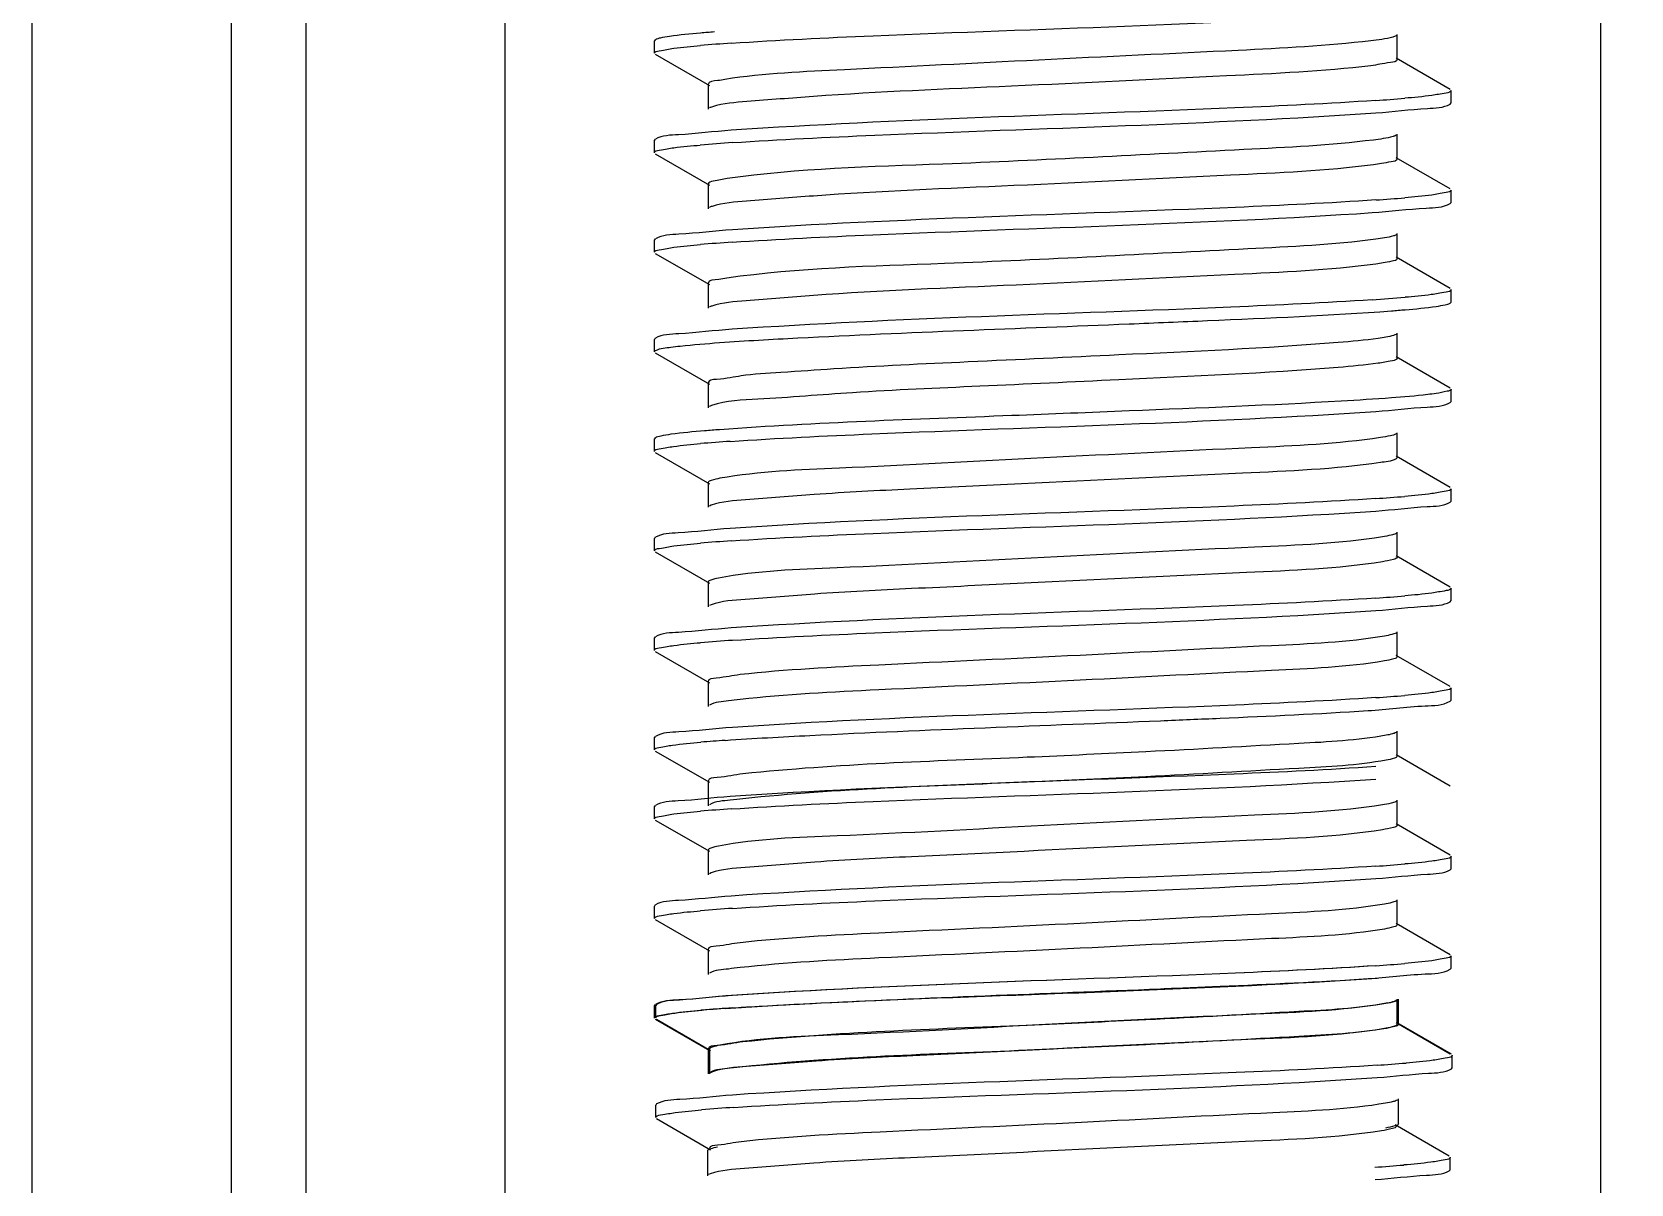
# Model space of a CAD drawing. Extents: x 1031190 to 1725648, y 733081 to 1571294.
# Drawn here: x 1139799.1 to 1140181.5, y 1213530 to 1213805.6 of the extents above; entities that cross this region are included whole.
import ezdxf

# ---------------------------------------------------------------- set-up
doc = ezdxf.new("R2010")
doc.units = 0
doc.header["$LTSCALE"] = 1000
doc.header["$MEASUREMENT"] = 0
doc.styles.get("Standard").update_dxf_attribs({"font": 'gbenor.shx', "bigfont": 'gbcbig.shx'})
doc.dimstyles.get("Standard").update_dxf_attribs({"dimtxt": 0.18, "dimasz": 0.18, "dimexe": 0.18, "dimexo": 0.0625, "dimgap": 0.09, "dimtad": 0, "dimtih": 1, "dimtoh": 1, "dimdec": 4, "dimzin": 0, "dimdsep": 46, "dimtxsty": 'Standard', "dimcen": 0.09, "dimadec": 0, "dimazin": 0, "dimtfac": 1, "dimtdec": 4, "dimtofl": 0, "dimtmove": 0, "dimatfit": 3, "dimfxl": 0, "dimtolj": 1, "dimtzin": 0, "dimarcsym": 0})

msp = doc.modelspace()

# ---------------------------------------------------------------- linework, layer by layer
at = {"linetype": 'Continuous'}
for p, q in [((1139799.13, 1215988.29), (1139799.13, 1211247.26)), ((1139846.75, 1215988.29), (1139846.75, 1211247.26)), ((1139864.61, 1215988.29), (1139864.61, 1211247.26)), ((1139912.24, 1215988.29), (1139912.24, 1211247.26)), ((1140174.18, 1215988.29), (1140174.18, 1211247.26)), ((1140125.57, 1213799.07), (1140125.57, 1213805.02)), ((1139948.18, 1213803.79), (1139947.96, 1213803.53)), ((1139947.96, 1213800.56), (1139947.96, 1213803.53)), ((1139947.96, 1213800.56), (1139947.96, 1213803.53)), ((1139948.18, 1213800.29), (1139961.11, 1213792.81)), ((1140138.24, 1213791.89), (1140125.31, 1213799.37)), ((1139960.85, 1213793.11), (1139960.85, 1213787.16)), ((1140138.24, 1213788.39), (1140138.46, 1213788.65)), ((1140138.46, 1213788.65), (1140138.46, 1213791.63)), ((1140138.46, 1213788.65), (1140138.46, 1213791.63)), ((1140125.57, 1213775.25), (1140125.57, 1213781.21)), ((1139948.18, 1213779.98), (1139947.96, 1213779.72)), ((1139947.96, 1213776.74), (1139947.96, 1213779.72)), ((1139947.96, 1213776.74), (1139947.96, 1213779.72)), ((1139948.18, 1213776.48), (1139961.11, 1213769)), ((1140138.24, 1213768.07), (1140125.31, 1213775.56)), ((1139960.85, 1213769.3), (1139960.85, 1213763.35)), ((1140138.46, 1213764.84), (1140138.46, 1213767.81)), ((1140138.46, 1213764.84), (1140138.46, 1213767.81)), ((1140138.24, 1213764.58), (1140138.46, 1213764.84)), ((1139948.18, 1213756.17), (1139947.96, 1213755.91)), ((1139947.96, 1213752.93), (1139947.96, 1213755.91)), ((1139947.96, 1213752.93), (1139947.96, 1213755.91)), ((1140125.57, 1213751.44), (1140125.57, 1213757.39)), ((1139948.18, 1213752.67), (1139961.11, 1213745.19)), ((1140138.24, 1213744.26), (1140125.31, 1213751.74)), ((1139960.85, 1213745.49), (1139960.85, 1213739.54)), ((1140138.46, 1213741.02), (1140138.46, 1213744)), ((1140138.46, 1213741.02), (1140138.46, 1213744)), ((1140138.24, 1213740.76), (1140138.46, 1213741.02)), ((1139948.18, 1213732.35), (1139947.96, 1213732.09)), ((1139947.96, 1213729.12), (1139947.96, 1213732.09)), ((1139947.96, 1213729.12), (1139947.96, 1213732.09)), ((1140125.57, 1213727.63), (1140125.57, 1213733.58)), ((1139948.18, 1213728.86), (1139961.11, 1213721.37)), ((1140138.24, 1213720.45), (1140125.31, 1213727.93)), ((1139960.85, 1213721.68), (1139960.85, 1213715.72)), ((1140138.46, 1213717.21), (1140138.46, 1213720.19)), ((1140138.46, 1213717.21), (1140138.46, 1213720.19)), ((1140138.24, 1213716.95), (1140138.46, 1213717.21)), ((1139948.18, 1213708.54), (1139947.96, 1213708.28)), ((1139947.96, 1213705.3), (1139947.96, 1213708.28)), ((1139947.96, 1213705.3), (1139947.96, 1213708.28)), ((1140125.57, 1213703.82), (1140125.57, 1213709.77)), ((1139948.18, 1213705.04), (1139961.11, 1213697.56)), ((1140138.24, 1213696.64), (1140125.31, 1213704.12)), ((1139960.85, 1213697.86), (1139960.85, 1213691.91)), ((1140138.24, 1213693.14), (1140138.46, 1213693.4)), ((1140138.46, 1213693.4), (1140138.46, 1213696.37)), ((1140138.46, 1213693.4), (1140138.46, 1213696.37)), ((1139961.57, 1213692.41), (1139961.11, 1213692.21)), ((1140125.57, 1213680), (1140125.57, 1213685.96)), ((1139948.18, 1213684.73), (1139947.96, 1213684.47)), ((1139947.96, 1213681.49), (1139947.96, 1213684.47)), ((1139947.96, 1213681.49), (1139947.96, 1213684.47)), ((1139948.18, 1213681.23), (1139961.11, 1213673.75)), ((1140138.24, 1213672.82), (1140125.31, 1213680.3)), ((1139960.85, 1213674.05), (1139960.85, 1213668.1)), ((1140138.46, 1213669.58), (1140138.46, 1213672.56)), ((1140138.46, 1213669.58), (1140138.46, 1213672.56)), ((1139961.52, 1213668.58), (1139961.11, 1213668.4)), ((1140138.24, 1213669.32), (1140138.46, 1213669.58)), ((1139948.18, 1213660.92), (1139947.96, 1213660.66)), ((1139947.96, 1213657.68), (1139947.96, 1213660.66)), ((1139947.96, 1213657.68), (1139947.96, 1213660.66)), ((1140125.57, 1213656.19), (1140125.57, 1213662.14)), ((1139948.18, 1213657.42), (1139961.11, 1213649.94)), ((1140138.24, 1213649.01), (1140125.31, 1213656.49)), ((1139960.85, 1213650.24), (1139960.85, 1213644.28)), ((1140138.46, 1213645.77), (1140138.46, 1213648.75)), ((1140138.46, 1213645.77), (1140138.46, 1213648.75)), ((1140138.24, 1213645.51), (1140138.46, 1213645.77)), ((1139948.18, 1213637.1), (1139947.96, 1213636.84)), ((1139947.96, 1213633.87), (1139947.96, 1213636.84)), ((1139947.96, 1213633.87), (1139947.96, 1213636.84)), ((1140125.57, 1213632.38), (1140125.57, 1213638.33)), ((1139948.18, 1213633.6), (1139961.11, 1213626.12)), ((1140138.24, 1213625.2), (1140125.31, 1213632.68)), ((1139960.85, 1213626.42), (1139960.85, 1213620.47)), ((1139948.18, 1213620.59), (1139947.96, 1213620.33)), ((1139947.96, 1213617.36), (1139947.96, 1213620.33)), ((1139947.96, 1213617.36), (1139947.96, 1213620.33)), ((1140125.57, 1213615.87), (1140125.57, 1213621.82)), ((1139948.18, 1213617.1), (1139961.11, 1213609.61)), ((1140138.24, 1213608.69), (1140125.31, 1213616.17)), ((1139960.85, 1213609.92), (1139960.85, 1213603.96)), ((1140138.24, 1213605.19), (1140138.46, 1213605.45)), ((1140138.46, 1213605.45), (1140138.46, 1213608.43)), ((1140138.46, 1213605.45), (1140138.46, 1213608.43)), ((1139961.52, 1213604.45), (1139961.11, 1213604.26)), ((1140125.57, 1213592.06), (1140125.57, 1213598.01)), ((1139948.18, 1213596.78), (1139947.96, 1213596.52)), ((1139947.96, 1213593.54), (1139947.96, 1213596.52)), ((1139947.96, 1213593.54), (1139947.96, 1213596.52)), ((1139948.18, 1213593.28), (1139961.11, 1213585.8)), ((1140138.24, 1213584.88), (1140125.31, 1213592.36)), ((1139960.85, 1213586.1), (1139960.85, 1213580.15)), ((1140138.46, 1213581.64), (1140138.46, 1213584.61)), ((1140138.46, 1213581.64), (1140138.46, 1213584.61)), ((1140138.24, 1213581.38), (1140138.46, 1213581.64)), ((1139948.18, 1213572.97), (1139947.96, 1213572.71)), ((1139947.96, 1213569.73), (1139947.96, 1213572.71)), ((1139947.96, 1213569.73), (1139947.96, 1213572.71)), ((1139948.49, 1213572.97), (1139948.27, 1213572.71)), ((1139948.27, 1213569.74), (1139948.27, 1213572.71)), ((1139948.27, 1213569.74), (1139948.27, 1213572.71)), ((1140125.57, 1213568.24), (1140125.57, 1213574.2)), ((1140125.88, 1213568.25), (1140125.88, 1213574.2)), ((1139948.18, 1213569.47), (1139961.11, 1213561.99)), ((1139948.49, 1213569.48), (1139961.42, 1213561.99)), ((1140138.24, 1213561.06), (1140125.31, 1213568.54)), ((1140138.54, 1213561.07), (1140125.62, 1213568.55)), ((1139960.85, 1213562.29), (1139960.85, 1213556.34)), ((1139961.16, 1213562.3), (1139961.16, 1213556.34)), ((1140138.77, 1213557.83), (1140138.77, 1213560.81)), ((1140138.77, 1213557.83), (1140138.77, 1213560.81)), ((1139961.83, 1213556.83), (1139961.42, 1213556.64)), ((1140138.54, 1213557.57), (1140138.77, 1213557.83)), ((1139948.49, 1213549.16), (1139948.27, 1213548.9)), ((1139948.27, 1213545.92), (1139948.27, 1213548.9)), ((1139948.27, 1213545.92), (1139948.27, 1213548.9)), ((1140125.88, 1213544.44), (1140125.88, 1213550.39)), ((1139948.49, 1213545.66), (1139961.42, 1213538.18)), ((1140138.03, 1213536.67), (1140125.11, 1213544.15)), ((1139960.64, 1213537.9), (1139960.64, 1213531.95)), ((1140138.26, 1213533.43), (1140138.26, 1213536.41)), ((1140138.26, 1213533.43), (1140138.26, 1213536.41)), ((1139961.32, 1213532.43), (1139960.9, 1213532.25)), ((1140138.03, 1213533.17), (1140138.26, 1213533.43))]:
    msp.add_line(p, q, dxfattribs=at)
for centre, radius, start, end in [((1139993.82, 1213387.86), 416, 93.7865, 94.8061), ((1140093.08, 1214198.29), 409.95, 273.8297, 274.8033), ((1139994.23, 1213358.89), 421.18, 93.7533, 94.8055), ((1140093.16, 1214173.49), 408.96, 273.8363, 274.8035), ((1139994.07, 1213337.1), 419.14, 93.7658, 94.8061), ((1140091.98, 1214164.49), 423.82, 273.7363, 274.8052), ((1139993.5, 1213296.71), 411.89, 93.8141, 94.8058), ((1140093.07, 1214103.18), 410.09, 273.8288, 274.8033), ((1139993.81, 1213268.95), 415.84, 93.7876, 94.8061), ((1140093.08, 1214079.25), 409.97, 273.8296, 274.8033), ((1139994.22, 1213240), 420.99, 93.7545, 94.8055), ((1140093.15, 1214054.48), 409.01, 273.8359, 274.8035), ((1139991.95, 1213244.64), 392.45, 93.9506, 94.8036), ((1139993.81, 1213204.82), 415.84, 93.7876, 94.8061), ((1140093.08, 1214015.11), 409.97, 273.8296, 274.8033), ((1139994.22, 1213175.87), 420.99, 93.7545, 94.8055), ((1140093.15, 1213990.34), 409.01, 273.8359, 274.8035), ((1139991.95, 1213180.51), 392.45, 93.9506, 94.8036), ((1139994.12, 1213157.2), 415.84, 93.7876, 94.8061), ((1140093.39, 1213967.49), 409.97, 273.8296, 274.8033), ((1139994.53, 1213128.25), 420.99, 93.7545, 94.8055), ((1140092.87, 1213943.09), 409.97, 273.8296, 274.8033)]:
    msp.add_arc(centre, radius, start, end, dxfattribs=at)
for points, knots in [([(1139966.35, 1213802.95), (1139977.65, 1213803.71), (1140029.02, 1213806.18), (1140080.45, 1213807.37), (1140120.46, 1213810.09)], [0, 0, 0, 0, 0.220168, 1, 1, 1, 1]), ([(1139951.58, 1213804.58), (1139950.84, 1213804.47), (1139949.71, 1213804.27), (1139948.55, 1213804), (1139948.19, 1213803.79)], [0, 0, 0, 0, 0.640469, 1, 1, 1, 1]), ([(1139962.31, 1213805.64), (1139961.2, 1213805.56), (1139957.62, 1213805.27), (1139954.04, 1213804.94), (1139951.58, 1213804.58)], [0, 0, 0, 0, 0.308073, 1, 1, 1, 1]), ([(1140125.31, 1213804.72), (1140125.07, 1213804.58), (1140123.09, 1213803.95), (1140121.04, 1213803.74), (1140119.27, 1213803.53)], [0, 0, 0, 0, 0.133548, 1, 1, 1, 1]), ([(1139947.96, 1213800.56), (1139947.96, 1213800.99), (1139950.26, 1213801.27), (1139951.42, 1213801.59), (1139952.58, 1213801.74)], [0, 0, 0, 0, 0.271401, 1, 1, 1, 1]), ([(1140119.27, 1213803.53), (1140108.74, 1213802.26), (1140082.22, 1213800.95), (1140040.25, 1213798.97), (1139999.37, 1213796.85), (1139974.28, 1213795.71), (1139964.83, 1213794.3)], [0, 0, 0, 0, 0.205692, 0.514145, 0.814818, 1, 1, 1, 1]), ([(1140119.27, 1213797.57), (1140107.82, 1213796.2), (1140079.13, 1213794.88), (1140034.73, 1213792.63), (1139996.42, 1213791.12), (1139972.66, 1213789.16), (1139964.5, 1213788.55), (1139961.83, 1213787.75)], [0, 0, 0, 0, 0.219299, 0.545275, 0.845986, 0.946989, 1, 1, 1, 1]), ([(1140125.57, 1213799.07), (1140125.57, 1213798.48), (1140122.39, 1213798.21), (1140120.85, 1213797.76), (1140119.27, 1213797.57)], [0, 0, 0, 0, 0.269573, 1, 1, 1, 1]), ([(1139964.83, 1213794.3), (1139964.25, 1213794.21), (1139963.12, 1213793.89), (1139960.85, 1213793.92), (1139960.85, 1213793.11)], [0, 0, 0, 0, 0.420943, 1, 1, 1, 1]), ([(1140120.46, 1213789.26), (1140109.23, 1213788.49), (1140057.86, 1213786.02), (1140006.43, 1213784.81), (1139966.35, 1213782.11)], [0, 0, 0, 0, 0.218828, 1, 1, 1, 1]), ([(1140138.46, 1213791.63), (1140138.46, 1213791.19), (1140136.17, 1213790.91), (1140135.01, 1213790.59), (1140133.86, 1213790.44)], [0, 0, 0, 0, 0.271495, 1, 1, 1, 1]), ([(1139961.83, 1213787.75), (1139961.69, 1213787.7), (1139961.44, 1213787.62), (1139961.21, 1213787.52), (1139961.11, 1213787.46)], [0, 0, 0, 0, 0.56834, 1, 1, 1, 1]), ([(1139966.66, 1213779.16), (1139977.98, 1213779.91), (1140029.27, 1213782.37), (1140080.61, 1213783.57), (1140120.52, 1213786.28)], [0, 0, 0, 0, 0.220945, 1, 1, 1, 1]), ([(1140120.52, 1213786.28), (1140124.62, 1213786.56), (1140130.37, 1213787.36), (1140136.63, 1213787.47), (1140138.23, 1213788.39)], [0, 0, 0, 0, 0.69025, 1, 1, 1, 1]), ([(1139966.35, 1213782.11), (1139962.14, 1213781.83), (1139956.25, 1213781.01), (1139949.82, 1213780.92), (1139948.19, 1213779.98)], [0, 0, 0, 0, 0.690745, 1, 1, 1, 1]), ([(1139947.96, 1213776.74), (1139947.96, 1213777.18), (1139950.29, 1213777.46), (1139951.47, 1213777.79), (1139952.64, 1213777.94)], [0, 0, 0, 0, 0.27117, 1, 1, 1, 1]), ([(1140119.89, 1213779.79), (1140109.62, 1213778.5), (1140075.22, 1213776.86), (1140023.77, 1213773.95), (1139982.41, 1213772.97), (1139965.35, 1213770.56)], [0, 0, 0, 0, 0.200632, 0.666276, 1, 1, 1, 1]), ([(1140125.31, 1213780.91), (1140125.09, 1213780.78), (1140123.32, 1213780.2), (1140121.47, 1213779.99), (1140119.89, 1213779.79)], [0, 0, 0, 0, 0.136537, 1, 1, 1, 1]), ([(1140119.89, 1213773.84), (1140108.55, 1213772.41), (1140079.83, 1213771.12), (1140035.24, 1213768.82), (1139996.55, 1213767.34), (1139972.59, 1213765.33), (1139964.39, 1213764.74), (1139961.75, 1213763.91)], [0, 0, 0, 0, 0.216257, 0.543315, 0.846143, 0.947493, 1, 1, 1, 1]), ([(1140125.57, 1213775.25), (1140125.57, 1213774.72), (1140122.73, 1213774.41), (1140121.31, 1213774.02), (1140119.89, 1213773.84)], [0, 0, 0, 0, 0.271092, 1, 1, 1, 1]), ([(1139965.35, 1213770.56), (1139964.22, 1213770.4), (1139963.06, 1213770.1), (1139960.85, 1213769.73), (1139960.85, 1213769.3)], [0, 0, 0, 0, 0.724965, 1, 1, 1, 1]), ([(1140138.46, 1213767.81), (1140138.46, 1213767.38), (1140136.18, 1213767.09), (1140135.03, 1213766.78), (1140133.88, 1213766.63)], [0, 0, 0, 0, 0.271553, 1, 1, 1, 1]), ([(1139961.75, 1213763.91), (1139961.62, 1213763.87), (1139961.41, 1213763.79), (1139961.2, 1213763.7), (1139961.11, 1213763.65)], [0, 0, 0, 0, 0.563561, 1, 1, 1, 1]), ([(1139966.54, 1213755.34), (1139977.74, 1213756.09), (1140028.76, 1213758.54), (1140079.83, 1213759.76), (1140119.6, 1213762.41)], [0, 0, 0, 0, 0.219727, 1, 1, 1, 1]), ([(1140120.52, 1213765.45), (1140109.33, 1213764.69), (1140058.05, 1213762.21), (1140006.7, 1213761), (1139966.66, 1213758.32)], [0, 0, 0, 0, 0.21838, 1, 1, 1, 1]), ([(1140119.6, 1213762.41), (1140123.91, 1213762.7), (1140129.96, 1213763.53), (1140136.56, 1213763.61), (1140138.23, 1213764.58)], [0, 0, 0, 0, 0.691188, 1, 1, 1, 1]), ([(1139966.66, 1213758.32), (1139962.38, 1213758.04), (1139956.39, 1213757.21), (1139949.85, 1213757.12), (1139948.19, 1213756.17)], [0, 0, 0, 0, 0.691048, 1, 1, 1, 1]), ([(1140120.48, 1213756.05), (1140110.34, 1213754.71), (1140075.88, 1213753.11), (1140024.22, 1213750.13), (1139982.49, 1213749.19), (1139965.27, 1213746.74)], [0, 0, 0, 0, 0.197296, 0.66439, 1, 1, 1, 1]), ([(1140125.31, 1213757.09), (1140125.11, 1213756.98), (1140123.53, 1213756.44), (1140121.89, 1213756.24), (1140120.48, 1213756.05)], [0, 0, 0, 0, 0.139781, 1, 1, 1, 1]), ([(1139947.96, 1213752.93), (1139947.96, 1213753.37), (1139950.28, 1213753.65), (1139951.44, 1213753.97), (1139952.61, 1213754.12)], [0, 0, 0, 0, 0.27128, 1, 1, 1, 1]), ([(1140125.57, 1213751.44), (1140125.57, 1213750.96), (1140123.05, 1213750.62), (1140121.76, 1213750.27), (1140120.48, 1213750.1)], [0, 0, 0, 0, 0.272864, 1, 1, 1, 1]), ([(1139965.27, 1213746.74), (1139964.63, 1213746.64), (1139963.38, 1213746.29), (1139960.85, 1213746.38), (1139960.85, 1213745.49)], [0, 0, 0, 0, 0.421903, 1, 1, 1, 1]), ([(1140120.48, 1213750.1), (1140109.27, 1213748.61), (1140080.54, 1213747.37), (1140035.77, 1213745.02), (1139996.71, 1213743.56), (1139972.56, 1213741.5), (1139964.31, 1213740.93), (1139961.68, 1213740.07)], [0, 0, 0, 0, 0.213061, 0.541106, 0.846102, 0.947882, 1, 1, 1, 1]), ([(1140138.46, 1213744), (1140138.46, 1213743.56), (1140136.11, 1213743.28), (1140134.93, 1213742.95), (1140133.74, 1213742.8)], [0, 0, 0, 0, 0.271064, 1, 1, 1, 1]), ([(1139961.68, 1213740.07), (1139961.57, 1213740.04), (1139961.37, 1213739.97), (1139961.19, 1213739.88), (1139961.11, 1213739.84)], [0, 0, 0, 0, 0.559243, 1, 1, 1, 1]), ([(1140119.6, 1213741.57), (1140108.35, 1213740.82), (1140057.33, 1213738.38), (1140006.26, 1213737.16), (1139966.54, 1213734.5)], [0, 0, 0, 0, 0.220644, 1, 1, 1, 1]), ([(1140061.53, 1213735.8), (1140067.76, 1213736.06), (1140088.66, 1213736.94), (1140109.55, 1213737.82), (1140124.19, 1213738.92)], [0, 0, 0, 0, 0.298277, 1, 1, 1, 1]), ([(1140124.19, 1213738.92), (1140125.29, 1213739.01), (1140128.88, 1213739.29), (1140132.46, 1213739.62), (1140134.92, 1213739.99)], [0, 0, 0, 0, 0.308788, 1, 1, 1, 1]), ([(1140134.92, 1213739.99), (1140135.64, 1213740.09), (1140136.75, 1213740.29), (1140137.88, 1213740.56), (1140138.23, 1213740.76)], [0, 0, 0, 0, 0.639507, 1, 1, 1, 1]), ([(1139963.55, 1213731.32), (1139969.78, 1213731.77), (1140002.43, 1213733.59), (1140035.1, 1213734.73), (1140061.53, 1213735.8)], [0, 0, 0, 0, 0.190978, 1, 1, 1, 1]), ([(1139966.54, 1213734.5), (1139962.29, 1213734.22), (1139956.34, 1213733.39), (1139949.84, 1213733.3), (1139948.19, 1213732.35)], [0, 0, 0, 0, 0.690938, 1, 1, 1, 1]), ([(1139951.93, 1213730.21), (1139952.66, 1213730.32), (1139956.53, 1213730.78), (1139960.41, 1213731.09), (1139963.55, 1213731.32)], [0, 0, 0, 0, 0.191282, 1, 1, 1, 1]), ([(1140121.04, 1213732.32), (1140117.85, 1213731.87), (1140097.21, 1213730.05), (1140076.53, 1213729.18), (1140059.05, 1213728.36)], [0, 0, 0, 0, 0.155236, 1, 1, 1, 1]), ([(1140125.31, 1213733.28), (1140125.13, 1213733.18), (1140123.74, 1213732.68), (1140122.28, 1213732.49), (1140121.04, 1213732.32)], [0, 0, 0, 0, 0.143278, 1, 1, 1, 1]), ([(1139947.96, 1213729.12), (1139947.96, 1213729.24), (1139949.37, 1213730.13), (1139950.67, 1213730.04), (1139951.93, 1213730.21)], [0, 0, 0, 0, 0.088833, 1, 1, 1, 1]), ([(1140059.05, 1213728.36), (1140047.04, 1213727.8), (1140024.38, 1213726.75), (1139997.2, 1213725.5), (1139979.47, 1213724.23), (1139969.45, 1213723.67), (1139964.84, 1213722.57), (1139960.84, 1213722.4), (1139960.85, 1213721.68)], [0, 0, 0, 0, 0.365862, 0.692448, 0.821022, 0.917724, 0.97803, 1, 1, 1, 1]), ([(1140125.57, 1213727.63), (1140125.57, 1213727.19), (1140123.35, 1213726.83), (1140122.18, 1213726.53), (1140121.04, 1213726.37)], [0, 0, 0, 0, 0.274842, 1, 1, 1, 1]), ([(1140121.04, 1213726.37), (1140117.85, 1213725.92), (1140097.21, 1213724.1), (1140076.53, 1213723.23), (1140059.05, 1213722.41)], [0, 0, 0, 0, 0.155236, 1, 1, 1, 1]), ([(1140059.05, 1213722.41), (1140047.96, 1213721.89), (1140026.73, 1213720.88), (1139997.88, 1213719.68), (1139976.63, 1213717.88), (1139965.16, 1213717.43), (1139961.62, 1213716.24)], [0, 0, 0, 0, 0.341185, 0.653122, 0.885228, 1, 1, 1, 1]), ([(1140138.46, 1213720.19), (1140138.46, 1213719.84), (1140136.74, 1213719.51), (1140135.81, 1213719.28), (1140134.92, 1213719.15)], [0, 0, 0, 0, 0.27614, 1, 1, 1, 1]), ([(1139961.62, 1213716.24), (1139961.52, 1213716.21), (1139961.35, 1213716.14), (1139961.18, 1213716.06), (1139961.11, 1213716.02)], [0, 0, 0, 0, 0.555338, 1, 1, 1, 1]), ([(1140124.19, 1213718.09), (1140120.2, 1213717.78), (1140099.33, 1213716.49), (1140078.44, 1213715.65), (1140061.53, 1213714.97)], [0, 0, 0, 0, 0.190944, 1, 1, 1, 1]), ([(1140120.45, 1213714.84), (1140124.57, 1213715.12), (1140130.34, 1213715.92), (1140136.63, 1213716.03), (1140138.23, 1213716.95)], [0, 0, 0, 0, 0.690319, 1, 1, 1, 1]), ([(1140134.92, 1213719.15), (1140134.24, 1213719.05), (1140130.67, 1213718.6), (1140127.09, 1213718.3), (1140124.19, 1213718.09)], [0, 0, 0, 0, 0.190097, 1, 1, 1, 1]), ([(1140061.53, 1213714.97), (1140052.18, 1213714.59), (1140019.51, 1213713.26), (1139986.82, 1213712.17), (1139963.55, 1213710.48)], [0, 0, 0, 0, 0.286355, 1, 1, 1, 1]), ([(1139966.1, 1213707.68), (1139977.38, 1213708.45), (1140028.83, 1213710.92), (1140080.35, 1213712.12), (1140120.45, 1213714.84)], [0, 0, 0, 0, 0.219568, 1, 1, 1, 1]), ([(1139951.93, 1213709.38), (1139951.11, 1213709.26), (1139949.86, 1213709.05), (1139948.58, 1213708.77), (1139948.19, 1213708.54)], [0, 0, 0, 0, 0.644209, 1, 1, 1, 1]), ([(1139963.55, 1213710.48), (1139962.36, 1213710.39), (1139958.48, 1213710.09), (1139954.6, 1213709.75), (1139951.93, 1213709.38)], [0, 0, 0, 0, 0.307497, 1, 1, 1, 1]), ([(1140121.56, 1213708.58), (1140111.38, 1213707.06), (1140084.46, 1213705.9), (1140041.33, 1213703.77), (1139999, 1213701.46), (1139973.05, 1213700.53), (1139963.64, 1213698.85)], [0, 0, 0, 0, 0.195167, 0.509727, 0.818873, 1, 1, 1, 1]), ([(1140125.31, 1213709.47), (1140124.91, 1213709.24), (1140123.63, 1213708.93), (1140122.37, 1213708.7), (1140121.56, 1213708.58)], [0, 0, 0, 0, 0.361658, 1, 1, 1, 1]), ([(1139947.96, 1213705.3), (1139947.96, 1213705.74), (1139950.23, 1213706.02), (1139951.39, 1213706.33), (1139952.53, 1213706.48)], [0, 0, 0, 0, 0.271559, 1, 1, 1, 1]), ([(1140121.56, 1213702.63), (1140110.66, 1213701), (1140081.95, 1213699.86), (1140044.46, 1213697.92), (1140010.34, 1213696.31), (1139988.28, 1213695.25), (1139972.54, 1213693.83), (1139964.17, 1213693.32), (1139961.57, 1213692.41)], [0, 0, 0, 0, 0.206258, 0.536041, 0.702749, 0.845523, 0.948379, 1, 1, 1, 1]), ([(1140125.57, 1213703.82), (1140125.57, 1213703.69), (1140124.19, 1213702.73), (1140122.83, 1213702.82), (1140121.56, 1213702.63)], [0, 0, 0, 0, 0.092026, 1, 1, 1, 1]), ([(1139963.64, 1213698.85), (1139962.94, 1213698.73), (1139962.15, 1213698.54), (1139960.85, 1213698.15), (1139960.85, 1213697.86)], [0, 0, 0, 0, 0.714515, 1, 1, 1, 1]), ([(1140120.45, 1213694.01), (1140109.19, 1213693.24), (1140057.74, 1213690.76), (1140006.23, 1213689.57), (1139966.1, 1213686.85)], [0, 0, 0, 0, 0.219101, 1, 1, 1, 1]), ([(1140120.46, 1213691.03), (1140124.57, 1213691.31), (1140130.34, 1213692.11), (1140136.63, 1213692.22), (1140138.23, 1213693.14)], [0, 0, 0, 0, 0.690311, 1, 1, 1, 1]), ([(1140138.46, 1213696.37), (1140138.46, 1213695.94), (1140136.17, 1213695.66), (1140135.01, 1213695.34), (1140133.86, 1213695.19)], [0, 0, 0, 0, 0.271489, 1, 1, 1, 1]), ([(1139966.34, 1213683.89), (1139977.64, 1213684.65), (1140029.01, 1213687.12), (1140080.45, 1213688.31), (1140120.46, 1213691.03)], [0, 0, 0, 0, 0.220145, 1, 1, 1, 1]), ([(1139966.1, 1213686.85), (1139961.95, 1213686.56), (1139956.14, 1213685.76), (1139949.8, 1213685.66), (1139948.19, 1213684.73)], [0, 0, 0, 0, 0.690488, 1, 1, 1, 1]), ([(1140125.31, 1213685.65), (1140124.95, 1213685.45), (1140123.85, 1213685.16), (1140122.76, 1213684.96), (1140122.06, 1213684.85)], [0, 0, 0, 0, 0.367273, 1, 1, 1, 1]), ([(1139947.96, 1213681.49), (1139947.96, 1213681.93), (1139950.26, 1213682.21), (1139951.42, 1213682.53), (1139952.58, 1213682.68)], [0, 0, 0, 0, 0.271407, 1, 1, 1, 1]), ([(1140122.06, 1213684.85), (1140111.96, 1213683.24), (1140084.88, 1213682.15), (1140041.42, 1213679.97), (1139998.74, 1213677.58), (1139972.61, 1213676.75), (1139963.28, 1213674.97)], [0, 0, 0, 0, 0.192752, 0.509476, 0.820909, 1, 1, 1, 1]), ([(1140122.06, 1213678.89), (1140111.32, 1213677.18), (1140082.65, 1213676.13), (1140045.13, 1213674.13), (1140010.73, 1213672.51), (1139988.43, 1213671.46), (1139972.56, 1213670.01), (1139964.12, 1213669.52), (1139961.52, 1213668.58)], [0, 0, 0, 0, 0.202669, 0.533226, 0.70113, 0.845024, 0.948509, 1, 1, 1, 1]), ([(1140125.57, 1213680), (1140125.57, 1213679.65), (1140123.89, 1213679.26), (1140122.94, 1213679.03), (1140122.06, 1213678.89)], [0, 0, 0, 0, 0.280154, 1, 1, 1, 1]), ([(1139963.28, 1213674.97), (1139962.66, 1213674.85), (1139961.96, 1213674.69), (1139960.85, 1213674.3), (1139960.85, 1213674.05)], [0, 0, 0, 0, 0.71086, 1, 1, 1, 1]), ([(1140120.46, 1213670.19), (1140109.23, 1213669.43), (1140057.86, 1213666.95), (1140006.42, 1213665.75), (1139966.34, 1213663.05)], [0, 0, 0, 0, 0.21884, 1, 1, 1, 1]), ([(1140138.46, 1213672.56), (1140138.46, 1213672.13), (1140136.17, 1213671.84), (1140135.01, 1213671.53), (1140133.86, 1213671.38)], [0, 0, 0, 0, 0.271495, 1, 1, 1, 1]), ([(1139966.65, 1213660.09), (1139977.97, 1213660.85), (1140029.26, 1213663.31), (1140080.61, 1213664.5), (1140120.52, 1213667.22)], [0, 0, 0, 0, 0.220917, 1, 1, 1, 1]), ([(1140120.52, 1213667.22), (1140124.62, 1213667.5), (1140130.37, 1213668.3), (1140136.63, 1213668.41), (1140138.23, 1213669.32)], [0, 0, 0, 0, 0.690253, 1, 1, 1, 1]), ([(1139966.34, 1213663.05), (1139962.14, 1213662.77), (1139956.25, 1213661.95), (1139949.82, 1213661.86), (1139948.19, 1213660.92)], [0, 0, 0, 0, 0.690736, 1, 1, 1, 1]), ([(1139947.96, 1213657.68), (1139947.96, 1213658.12), (1139950.29, 1213658.4), (1139951.47, 1213658.72), (1139952.64, 1213658.87)], [0, 0, 0, 0, 0.271179, 1, 1, 1, 1]), ([(1140122.52, 1213661.11), (1140113.63, 1213659.59), (1140089.27, 1213658.59), (1140049.01, 1213656.38), (1140006.62, 1213654.46), (1139979.47, 1213653.09), (1139968.44, 1213651.88)], [0, 0, 0, 0, 0.175288, 0.472203, 0.784406, 1, 1, 1, 1]), ([(1140125.31, 1213661.84), (1140125, 1213661.66), (1140124.05, 1213661.4), (1140123.11, 1213661.21), (1140122.52, 1213661.11)], [0, 0, 0, 0, 0.373528, 1, 1, 1, 1]), ([(1140122.52, 1213655.16), (1140113.63, 1213653.64), (1140089.27, 1213652.63), (1140049.01, 1213650.43), (1140006.62, 1213648.51), (1139979.47, 1213647.13), (1139968.44, 1213645.92)], [0, 0, 0, 0, 0.175288, 0.472203, 0.784406, 1, 1, 1, 1]), ([(1140125.57, 1213656.19), (1140125.57, 1213655.88), (1140124.13, 1213655.49), (1140123.29, 1213655.29), (1140122.52, 1213655.16)], [0, 0, 0, 0, 0.283524, 1, 1, 1, 1]), ([(1139968.44, 1213651.88), (1139966.55, 1213651.67), (1139964.73, 1213651.12), (1139960.84, 1213650.93), (1139960.85, 1213650.24)], [0, 0, 0, 0, 0.732764, 1, 1, 1, 1]), ([(1140138.46, 1213648.75), (1140138.46, 1213648.32), (1140136.18, 1213648.03), (1140135.02, 1213647.72), (1140133.87, 1213647.57)], [0, 0, 0, 0, 0.27155, 1, 1, 1, 1]), ([(1139968.44, 1213645.92), (1139967.53, 1213645.82), (1139965.09, 1213645.46), (1139962.46, 1213645.37), (1139961.11, 1213644.59)], [0, 0, 0, 0, 0.371684, 1, 1, 1, 1]), ([(1140120.52, 1213646.38), (1140109.33, 1213645.62), (1140058.04, 1213643.15), (1140006.69, 1213641.93), (1139966.65, 1213639.26)], [0, 0, 0, 0, 0.218398, 1, 1, 1, 1]), ([(1140068.98, 1213640.86), (1140073.73, 1213641.05), (1140090.28, 1213641.76), (1140106.84, 1213642.51), (1140118.62, 1213643.28)], [0, 0, 0, 0, 0.286991, 1, 1, 1, 1]), ([(1140118.62, 1213643.28), (1140123.17, 1213643.58), (1140129.53, 1213644.46), (1140136.47, 1213644.5), (1140138.23, 1213645.51)], [0, 0, 0, 0, 0.692027, 1, 1, 1, 1]), ([(1139964.91, 1213636.16), (1139971.66, 1213636.63), (1140006.34, 1213638.5), (1140041.04, 1213639.7), (1140068.98, 1213640.86)], [0, 0, 0, 0, 0.194747, 1, 1, 1, 1]), ([(1139966.65, 1213639.26), (1139962.37, 1213638.97), (1139956.38, 1213638.14), (1139949.85, 1213638.06), (1139948.19, 1213637.1)], [0, 0, 0, 0, 0.691038, 1, 1, 1, 1]), ([(1140122.95, 1213637.37), (1140116.07, 1213636.11), (1140096.82, 1213635.17), (1140077.69, 1213634), (1140065.49, 1213633.42)], [0, 0, 0, 0, 0.364269, 1, 1, 1, 1]), ([(1140125.31, 1213638.03), (1140125.04, 1213637.87), (1140124.25, 1213637.63), (1140123.45, 1213637.46), (1140122.95, 1213637.37)], [0, 0, 0, 0, 0.380472, 1, 1, 1, 1]), ([(1139947.96, 1213633.87), (1139947.96, 1213634.28), (1139950.1, 1213634.57), (1139951.2, 1213634.87), (1139952.28, 1213635.01)], [0, 0, 0, 0, 0.272497, 1, 1, 1, 1]), ([(1140065.49, 1213633.42), (1140056.04, 1213632.96), (1140023.92, 1213631.39), (1139991.72, 1213630.51), (1139969.15, 1213628.14)], [0, 0, 0, 0, 0.294359, 1, 1, 1, 1]), ([(1140125.57, 1213632.38), (1140125.57, 1213632.11), (1140124.36, 1213631.71), (1140123.61, 1213631.54), (1140122.95, 1213631.42)], [0, 0, 0, 0, 0.287487, 1, 1, 1, 1]), ([(1139969.15, 1213628.14), (1139967.08, 1213627.92), (1139965.11, 1213627.31), (1139960.84, 1213627.18), (1139960.85, 1213626.42)], [0, 0, 0, 0, 0.733679, 1, 1, 1, 1]), ([(1140120.45, 1213629.87), (1140109.19, 1213629.11), (1140057.74, 1213626.63), (1140006.23, 1213625.43), (1139966.1, 1213622.71)], [0, 0, 0, 0, 0.219101, 1, 1, 1, 1]), ([(1140122.95, 1213631.42), (1140116.07, 1213630.15), (1140096.82, 1213629.22), (1140077.69, 1213628.05), (1140065.49, 1213627.46)], [0, 0, 0, 0, 0.364269, 1, 1, 1, 1]), ([(1139966.34, 1213619.75), (1139977.64, 1213620.51), (1140029.01, 1213622.98), (1140080.45, 1213624.17), (1140120.46, 1213626.9)], [0, 0, 0, 0, 0.220145, 1, 1, 1, 1]), ([(1140065.49, 1213627.46), (1140056.04, 1213627.01), (1140023.92, 1213625.44), (1139991.72, 1213624.56), (1139969.15, 1213622.19)], [0, 0, 0, 0, 0.294359, 1, 1, 1, 1]), ([(1139966.1, 1213622.71), (1139961.95, 1213622.43), (1139956.14, 1213621.62), (1139949.8, 1213621.52), (1139948.19, 1213620.59)], [0, 0, 0, 0, 0.690488, 1, 1, 1, 1]), ([(1139969.15, 1213622.19), (1139968.14, 1213622.08), (1139965.48, 1213621.69), (1139962.58, 1213621.63), (1139961.11, 1213620.77)], [0, 0, 0, 0, 0.373733, 1, 1, 1, 1]), ([(1140122.06, 1213620.71), (1140111.96, 1213619.1), (1140084.88, 1213618.02), (1140041.42, 1213615.84), (1139998.74, 1213613.44), (1139972.61, 1213612.62), (1139963.28, 1213610.84)], [0, 0, 0, 0, 0.192752, 0.509476, 0.820909, 1, 1, 1, 1]), ([(1140125.31, 1213621.52), (1140124.95, 1213621.31), (1140123.85, 1213621.03), (1140122.76, 1213620.82), (1140122.06, 1213620.71)], [0, 0, 0, 0, 0.367273, 1, 1, 1, 1]), ([(1139947.96, 1213617.36), (1139947.96, 1213617.79), (1139950.26, 1213618.08), (1139951.42, 1213618.39), (1139952.58, 1213618.54)], [0, 0, 0, 0, 0.271407, 1, 1, 1, 1]), ([(1140122.06, 1213614.76), (1140111.32, 1213613.05), (1140082.65, 1213612), (1140045.13, 1213609.99), (1140010.73, 1213608.38), (1139988.43, 1213607.32), (1139972.56, 1213605.87), (1139964.12, 1213605.38), (1139961.52, 1213604.45)], [0, 0, 0, 0, 0.202669, 0.533226, 0.70113, 0.845024, 0.948509, 1, 1, 1, 1]), ([(1140125.57, 1213615.87), (1140125.57, 1213615.52), (1140123.89, 1213615.13), (1140122.94, 1213614.9), (1140122.06, 1213614.76)], [0, 0, 0, 0, 0.280154, 1, 1, 1, 1]), ([(1139963.28, 1213610.84), (1139962.66, 1213610.72), (1139961.96, 1213610.56), (1139960.85, 1213610.17), (1139960.85, 1213609.92)], [0, 0, 0, 0, 0.71086, 1, 1, 1, 1]), ([(1140120.46, 1213606.06), (1140109.23, 1213605.3), (1140057.86, 1213602.82), (1140006.42, 1213601.62), (1139966.34, 1213598.91)], [0, 0, 0, 0, 0.21884, 1, 1, 1, 1]), ([(1140120.52, 1213603.09), (1140124.62, 1213603.37), (1140130.37, 1213604.16), (1140136.63, 1213604.27), (1140138.23, 1213605.19)], [0, 0, 0, 0, 0.690253, 1, 1, 1, 1]), ([(1140138.46, 1213608.43), (1140138.46, 1213607.99), (1140136.17, 1213607.71), (1140135.01, 1213607.39), (1140133.86, 1213607.24)], [0, 0, 0, 0, 0.271495, 1, 1, 1, 1]), ([(1139966.65, 1213595.96), (1139977.97, 1213596.72), (1140029.26, 1213599.18), (1140080.61, 1213600.37), (1140120.52, 1213603.09)], [0, 0, 0, 0, 0.220917, 1, 1, 1, 1]), ([(1139966.34, 1213598.91), (1139962.14, 1213598.63), (1139956.25, 1213597.82), (1139949.82, 1213597.72), (1139948.19, 1213596.78)], [0, 0, 0, 0, 0.690736, 1, 1, 1, 1]), ([(1140125.31, 1213597.71), (1140125, 1213597.53), (1140124.05, 1213597.26), (1140123.11, 1213597.08), (1140122.52, 1213596.97)], [0, 0, 0, 0, 0.373528, 1, 1, 1, 1]), ([(1139947.96, 1213593.54), (1139947.96, 1213593.98), (1139950.29, 1213594.27), (1139951.47, 1213594.59), (1139952.64, 1213594.74)], [0, 0, 0, 0, 0.271179, 1, 1, 1, 1]), ([(1140122.52, 1213596.97), (1140113.63, 1213595.46), (1140089.27, 1213594.45), (1140049.01, 1213592.25), (1140006.62, 1213590.33), (1139979.47, 1213588.95), (1139968.44, 1213587.74)], [0, 0, 0, 0, 0.175288, 0.472203, 0.784406, 1, 1, 1, 1]), ([(1140122.52, 1213591.02), (1140113.63, 1213589.5), (1140089.27, 1213588.5), (1140049.01, 1213586.29), (1140006.62, 1213584.37), (1139979.47, 1213583), (1139968.44, 1213581.79)], [0, 0, 0, 0, 0.175288, 0.472203, 0.784406, 1, 1, 1, 1]), ([(1140125.57, 1213592.06), (1140125.57, 1213591.75), (1140124.13, 1213591.35), (1140123.29, 1213591.15), (1140122.52, 1213591.02)], [0, 0, 0, 0, 0.283524, 1, 1, 1, 1]), ([(1139968.44, 1213587.74), (1139966.55, 1213587.53), (1139964.73, 1213586.98), (1139960.84, 1213586.8), (1139960.85, 1213586.1)], [0, 0, 0, 0, 0.732764, 1, 1, 1, 1]), ([(1140120.76, 1213582.25), (1140109.5, 1213581.49), (1140058.05, 1213579.01), (1140006.54, 1213577.81), (1139966.41, 1213575.09)], [0, 0, 0, 0, 0.219101, 1, 1, 1, 1]), ([(1140120.52, 1213582.25), (1140109.33, 1213581.49), (1140058.04, 1213579.02), (1140006.69, 1213577.8), (1139966.65, 1213575.12)], [0, 0, 0, 0, 0.218398, 1, 1, 1, 1]), ([(1140138.46, 1213584.61), (1140138.46, 1213584.18), (1140136.18, 1213583.9), (1140135.02, 1213583.58), (1140133.87, 1213583.43)], [0, 0, 0, 0, 0.27155, 1, 1, 1, 1]), ([(1139968.44, 1213581.79), (1139967.53, 1213581.69), (1139965.09, 1213581.32), (1139962.46, 1213581.23), (1139961.11, 1213580.45)], [0, 0, 0, 0, 0.371684, 1, 1, 1, 1]), ([(1139966.65, 1213572.13), (1139977.95, 1213572.89), (1140029.32, 1213575.36), (1140080.76, 1213576.55), (1140120.77, 1213579.28)], [0, 0, 0, 0, 0.220145, 1, 1, 1, 1]), ([(1140068.98, 1213576.72), (1140073.73, 1213576.92), (1140090.28, 1213577.62), (1140106.84, 1213578.38), (1140118.62, 1213579.15)], [0, 0, 0, 0, 0.286991, 1, 1, 1, 1]), ([(1140118.62, 1213579.15), (1140123.17, 1213579.44), (1140129.53, 1213580.33), (1140136.47, 1213580.37), (1140138.23, 1213581.38)], [0, 0, 0, 0, 0.692027, 1, 1, 1, 1]), ([(1139966.65, 1213575.12), (1139962.37, 1213574.84), (1139956.38, 1213574.01), (1139949.85, 1213573.92), (1139948.19, 1213572.97)], [0, 0, 0, 0, 0.691038, 1, 1, 1, 1]), ([(1139966.41, 1213575.09), (1139962.26, 1213574.81), (1139956.45, 1213574.01), (1139950.11, 1213573.9), (1139948.5, 1213572.97)], [0, 0, 0, 0, 0.690488, 1, 1, 1, 1]), ([(1139964.91, 1213572.03), (1139971.66, 1213572.5), (1140006.34, 1213574.37), (1140041.04, 1213575.57), (1140068.98, 1213576.72)], [0, 0, 0, 0, 0.194747, 1, 1, 1, 1]), ([(1139947.96, 1213569.73), (1139947.96, 1213570.14), (1139950.1, 1213570.44), (1139951.2, 1213570.73), (1139952.28, 1213570.88)], [0, 0, 0, 0, 0.272497, 1, 1, 1, 1]), ([(1139948.27, 1213569.74), (1139948.27, 1213570.17), (1139950.57, 1213570.46), (1139951.73, 1213570.77), (1139952.89, 1213570.92)], [0, 0, 0, 0, 0.271407, 1, 1, 1, 1]), ([(1140122.37, 1213573.09), (1140112.27, 1213571.48), (1140085.19, 1213570.4), (1140041.73, 1213568.22), (1139999.05, 1213565.82), (1139972.91, 1213565), (1139963.59, 1213563.22)], [0, 0, 0, 0, 0.192752, 0.509476, 0.820909, 1, 1, 1, 1]), ([(1140122.95, 1213573.24), (1140116.07, 1213571.97), (1140096.82, 1213571.04), (1140077.69, 1213569.86), (1140065.49, 1213569.28)], [0, 0, 0, 0, 0.364269, 1, 1, 1, 1]), ([(1140125.62, 1213573.9), (1140125.26, 1213573.7), (1140124.16, 1213573.41), (1140123.07, 1213573.2), (1140122.37, 1213573.09)], [0, 0, 0, 0, 0.367273, 1, 1, 1, 1]), ([(1140125.31, 1213573.89), (1140125.04, 1213573.74), (1140124.25, 1213573.5), (1140123.45, 1213573.33), (1140122.95, 1213573.24)], [0, 0, 0, 0, 0.380472, 1, 1, 1, 1]), ([(1140122.37, 1213567.14), (1140111.63, 1213565.43), (1140082.96, 1213564.38), (1140045.44, 1213562.37), (1140011.04, 1213560.76), (1139988.74, 1213559.7), (1139972.87, 1213558.25), (1139964.43, 1213557.76), (1139961.83, 1213556.83)], [0, 0, 0, 0, 0.202669, 0.533226, 0.70113, 0.845024, 0.948509, 1, 1, 1, 1]), ([(1140065.49, 1213569.28), (1140056.04, 1213568.83), (1140023.92, 1213567.25), (1139991.72, 1213566.38), (1139969.15, 1213564.01)], [0, 0, 0, 0, 0.294359, 1, 1, 1, 1]), ([(1140122.95, 1213567.28), (1140116.07, 1213566.02), (1140096.82, 1213565.08), (1140077.69, 1213563.91), (1140065.49, 1213563.33)], [0, 0, 0, 0, 0.364269, 1, 1, 1, 1]), ([(1140125.88, 1213568.25), (1140125.88, 1213567.9), (1140124.2, 1213567.51), (1140123.25, 1213567.28), (1140122.37, 1213567.14)], [0, 0, 0, 0, 0.280154, 1, 1, 1, 1]), ([(1140125.57, 1213568.24), (1140125.57, 1213567.97), (1140124.36, 1213567.58), (1140123.61, 1213567.41), (1140122.95, 1213567.28)], [0, 0, 0, 0, 0.287487, 1, 1, 1, 1]), ([(1139969.15, 1213564.01), (1139967.08, 1213563.79), (1139965.11, 1213563.17), (1139960.84, 1213563.05), (1139960.85, 1213562.29)], [0, 0, 0, 0, 0.733679, 1, 1, 1, 1]), ([(1139963.59, 1213563.22), (1139962.97, 1213563.1), (1139962.27, 1213562.94), (1139961.16, 1213562.55), (1139961.16, 1213562.3)], [0, 0, 0, 0, 0.71086, 1, 1, 1, 1]), ([(1140065.49, 1213563.33), (1140056.04, 1213562.88), (1140023.92, 1213561.3), (1139991.72, 1213560.43), (1139969.15, 1213558.05)], [0, 0, 0, 0, 0.294359, 1, 1, 1, 1]), ([(1140138.77, 1213560.81), (1140138.77, 1213560.37), (1140136.48, 1213560.09), (1140135.32, 1213559.77), (1140134.17, 1213559.62)], [0, 0, 0, 0, 0.271495, 1, 1, 1, 1]), ([(1139969.15, 1213558.05), (1139968.14, 1213557.95), (1139965.48, 1213557.55), (1139962.58, 1213557.5), (1139961.11, 1213556.64)], [0, 0, 0, 0, 0.373733, 1, 1, 1, 1]), ([(1140120.77, 1213558.44), (1140109.54, 1213557.68), (1140058.17, 1213555.2), (1140006.73, 1213554), (1139966.65, 1213551.3)], [0, 0, 0, 0, 0.21884, 1, 1, 1, 1]), ([(1139966.96, 1213548.34), (1139978.28, 1213549.1), (1140029.57, 1213551.56), (1140080.92, 1213552.75), (1140120.83, 1213555.47)], [0, 0, 0, 0, 0.220917, 1, 1, 1, 1]), ([(1140120.83, 1213555.47), (1140124.93, 1213555.75), (1140130.68, 1213556.54), (1140136.94, 1213556.65), (1140138.54, 1213557.57)], [0, 0, 0, 0, 0.690253, 1, 1, 1, 1]), ([(1139966.65, 1213551.3), (1139962.45, 1213551.01), (1139956.56, 1213550.2), (1139950.13, 1213550.1), (1139948.5, 1213549.16)], [0, 0, 0, 0, 0.690736, 1, 1, 1, 1]), ([(1140122.83, 1213549.35), (1140113.94, 1213547.84), (1140089.58, 1213546.83), (1140049.32, 1213544.63), (1140006.92, 1213542.71), (1139979.78, 1213541.33), (1139968.75, 1213540.12)], [0, 0, 0, 0, 0.175288, 0.472203, 0.784406, 1, 1, 1, 1]), ([(1140125.62, 1213550.09), (1140125.31, 1213549.91), (1140124.36, 1213549.64), (1140123.42, 1213549.46), (1140122.83, 1213549.35)], [0, 0, 0, 0, 0.373528, 1, 1, 1, 1]), ([(1139948.27, 1213545.92), (1139948.27, 1213546.37), (1139950.6, 1213546.65), (1139951.78, 1213546.97), (1139952.95, 1213547.12)], [0, 0, 0, 0, 0.271179, 1, 1, 1, 1]), ([(1140125.37, 1213543.85), (1140125.36, 1213543.5), (1140123.69, 1213543.11), (1140122.74, 1213542.88), (1140121.85, 1213542.74)], [0, 0, 0, 0, 0.280154, 1, 1, 1, 1]), ([(1140125.88, 1213544.44), (1140125.88, 1213544.13), (1140124.44, 1213543.73), (1140123.6, 1213543.53), (1140122.83, 1213543.4)], [0, 0, 0, 0, 0.283524, 1, 1, 1, 1]), ([(1139968.75, 1213540.12), (1139966.85, 1213539.92), (1139965.04, 1213539.36), (1139961.15, 1213539.18), (1139961.16, 1213538.48)], [0, 0, 0, 0, 0.732764, 1, 1, 1, 1]), ([(1140121.85, 1213542.74), (1140111.12, 1213541.03), (1140082.45, 1213539.98), (1140044.93, 1213537.98), (1140010.52, 1213536.36), (1139988.22, 1213535.3), (1139972.36, 1213533.86), (1139963.92, 1213533.37), (1139961.32, 1213532.43)], [0, 0, 0, 0, 0.202669, 0.533226, 0.70113, 0.845024, 0.948509, 1, 1, 1, 1]), ([(1139963.07, 1213538.82), (1139962.46, 1213538.7), (1139961.76, 1213538.54), (1139960.64, 1213538.15), (1139960.64, 1213537.9)], [0, 0, 0, 0, 0.71086, 1, 1, 1, 1]), ([(1140138.26, 1213536.41), (1140138.26, 1213535.98), (1140135.97, 1213535.69), (1140134.81, 1213535.38), (1140133.65, 1213535.23)], [0, 0, 0, 0, 0.271495, 1, 1, 1, 1]), ([(1140120.31, 1213531.07), (1140124.41, 1213531.35), (1140130.16, 1213532.14), (1140136.43, 1213532.25), (1140138.03, 1213533.17)], [0, 0, 0, 0, 0.690253, 1, 1, 1, 1])]:
    msp.add_open_spline(points, degree=3, knots=knots, dxfattribs=at)
for points in [[(1139952.58, 1213801.74), (1139954.7, 1213802.02), (1139956.84, 1213802.21), (1139958.97, 1213802.4)], [(1140133.86, 1213790.44), (1140131.71, 1213790.16), (1140129.56, 1213789.96), (1140127.41, 1213789.78)], [(1139952.64, 1213777.94), (1139954.74, 1213778.21), (1139956.84, 1213778.4), (1139958.95, 1213778.58)], [(1140133.88, 1213766.63), (1140131.72, 1213766.35), (1140129.56, 1213766.15), (1140127.4, 1213765.97)], [(1139952.61, 1213754.12), (1139954.72, 1213754.39), (1139956.84, 1213754.59), (1139958.96, 1213754.77)], [(1140133.74, 1213742.8), (1140131.66, 1213742.54), (1140129.57, 1213742.34), (1140127.48, 1213742.16)], [(1139952.53, 1213706.48), (1139954.68, 1213706.76), (1139956.83, 1213706.96), (1139958.99, 1213707.15)], [(1140133.86, 1213695.19), (1140131.71, 1213694.91), (1140129.56, 1213694.71), (1140127.41, 1213694.53)], [(1139952.58, 1213682.68), (1139954.7, 1213682.95), (1139956.84, 1213683.15), (1139958.97, 1213683.33)], [(1140133.86, 1213671.38), (1140131.71, 1213671.1), (1140129.56, 1213670.9), (1140127.41, 1213670.72)], [(1139952.64, 1213658.87), (1139954.74, 1213659.14), (1139956.84, 1213659.34), (1139958.95, 1213659.52)], [(1140133.87, 1213647.57), (1140131.72, 1213647.29), (1140129.56, 1213647.09), (1140127.4, 1213646.9)], [(1139952.28, 1213635.01), (1139954.54, 1213635.31), (1139956.81, 1213635.52), (1139959.08, 1213635.72)], [(1139952.58, 1213618.54), (1139954.7, 1213618.82), (1139956.84, 1213619.02), (1139958.97, 1213619.2)], [(1140133.86, 1213607.24), (1140131.71, 1213606.97), (1140129.56, 1213606.77), (1140127.41, 1213606.58)], [(1139952.64, 1213594.74), (1139954.74, 1213595.01), (1139956.84, 1213595.2), (1139958.95, 1213595.38)], [(1140133.87, 1213583.43), (1140131.72, 1213583.15), (1140129.56, 1213582.95), (1140127.4, 1213582.77)], [(1139952.28, 1213570.88), (1139954.54, 1213571.18), (1139956.81, 1213571.39), (1139959.08, 1213571.58)], [(1139952.89, 1213570.92), (1139955.01, 1213571.2), (1139957.14, 1213571.4), (1139959.28, 1213571.58)], [(1140134.17, 1213559.62), (1140132.02, 1213559.35), (1140129.87, 1213559.15), (1140127.72, 1213558.96)], [(1139952.95, 1213547.12), (1139955.05, 1213547.39), (1139957.15, 1213547.58), (1139959.26, 1213547.76)], [(1140133.65, 1213535.23), (1140131.51, 1213534.95), (1140129.36, 1213534.75), (1140127.2, 1213534.57)]]:
    msp.add_open_spline(points, degree=3, dxfattribs=at)

# ---------------------------------------------------------------- leaders
msp.add_leader([(1140070.81, 1213400.12), (1141188.13, 1213718.69)], dimstyle='Standard', override={"dimgap": 20, "dimtad": 0})

doc.saveas('drawing.dxf')
